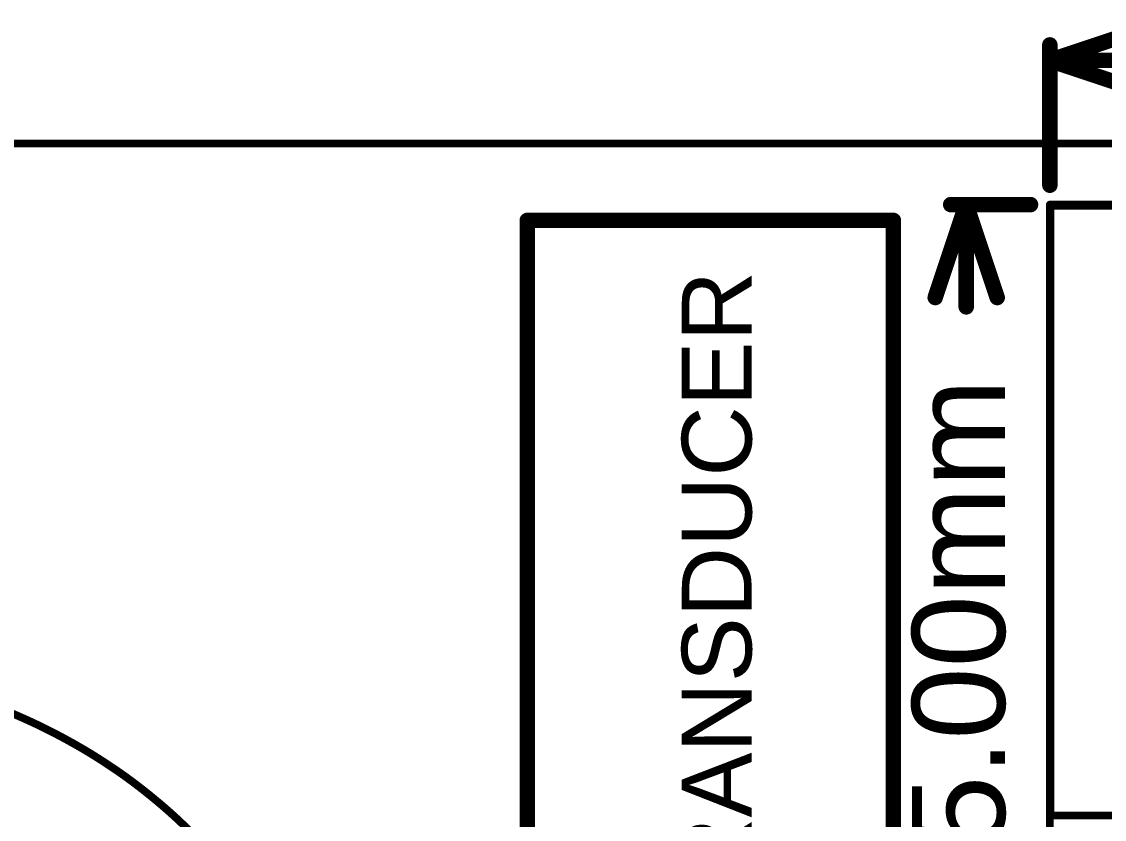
# Model space of a CAD drawing. Header units: millimetres. Extents: x -96 to 8, y -10 to 27.
# Drawn here: x -43.85 to -26.11, y 13.92 to 27 of the extents above; entities that cross this region are included whole.
import ezdxf

# ---------------------------------------------------------------- set-up
doc = ezdxf.new("R2010")
doc.units = ezdxf.units.MM
for name, color, linetype in [('Mechanical1', 6, 'Continuous'), ('Mechanical2', 216, 'Continuous'), ('TopLayer', 1, 'Continuous'), ('TopOverlay', 2, 'Continuous'), ('TopPaste', 8, 'Continuous'), ('TopSolder', 216, 'Continuous')]:
    doc.layers.add(name, color=color, linetype=linetype)
doc.styles.add('Arial', font='arial.ttf', dxfattribs={"height": 0.2})

# ---------------------------------------------------------------- blocks, each defined once
blk = doc.blocks.new('ANT3216LL00R2400A_85')
at = {"layer": 'TopLayer'}
for points in [[(-0.178, 0.9), (-2.2, 0.9), (-2.2, -0.9), (-0.178, -0.9)], [(-0.6, 0.9), (0.2, 0.9), (0.2, -0.9), (-0.6, -0.9)], [(2.9, 0.9), (3.7, 0.9), (3.7, -0.9), (2.9, -0.9)], [(3.277, -0.9), (5.8, -0.9), (5.8, 0.9), (3.277, 0.9)]]:
    blk.add_hatch(color=1, dxfattribs=at).paths.add_polyline_path(points)
at = {"layer": 'TopPaste'}
for points in [[(-0.6, 0.9), (0.2, 0.9), (0.2, -0.9), (-0.6, -0.9)], [(2.9, 0.9), (3.7, 0.9), (3.7, -0.9), (2.9, -0.9)]]:
    blk.add_hatch(color=8, dxfattribs=at).paths.add_polyline_path(points)
at = {"layer": 'TopSolder'}
for points in [[(-0.702, 1.002), (0.302, 1.002), (0.302, -1.002), (-0.702, -1.002)], [(2.798, 1.002), (3.802, 1.002), (3.802, -1.002), (2.798, -1.002)]]:
    blk.add_hatch(color=216, dxfattribs=at).paths.add_polyline_path(points)
at = {"layer": 'TopOverlay', "const_width": 0.127}
for points in [[(7.8, 5), (-2.2, 5)], [(-2.2, 5), (-2.2, -5)], [(7.8, 5), (7.8, -5)], [(7.8, -5), (-2.2, -5)]]:
    blk.add_lwpolyline(points, dxfattribs=at)
at = {"layer": 'TopOverlay', "const_width": 0.0635}
for points in [[(-2.232, 5, 1), (-2.168, 5, 1)], [(-2.232, 5, 1), (-2.168, 5, 1)], [(7.768, 5, 1), (7.832, 5, 1)], [(7.768, 5, 1), (7.832, 5, 1)], [(-2.232, -5, 1), (-2.168, -5, 1)], [(-2.232, -5, 1), (-2.168, -5, 1)], [(7.768, -5, 1), (7.832, -5, 1)], [(7.768, -5, 1), (7.832, -5, 1)]]:
    blk.add_lwpolyline(points, format="xyb", close=True, dxfattribs=at)

msp = doc.modelspace()

# ---------------------------------------------------------------- linework, layer by layer
at = {"layer": 'Mechanical1', "const_width": 0.254}
for points in [[(-27, 26.365), (-25.476, 26.873)], [(-27, 24.318), (-27, 26.619)], [(-27, 26.365), (-19.264, 26.365)], [(-27, 26.365), (-25.476, 25.857)], [(-28.88, 22.476), (-28.372, 24)], [(-28.626, 24), (-27.318, 24)], [(-28.372, 22.323), (-28.372, 24)], [(-28.372, 24), (-27.864, 22.476)]]:
    msp.add_lwpolyline(points, dxfattribs=at)
at = {"layer": 'Mechanical1', "const_width": 0.127}
for points in [[(-27.064, 26.619, 1), (-26.937, 26.619, 1)], [(-27.064, 26.365, 1), (-26.937, 26.365, 1)], [(-27.064, 26.365, 1), (-26.937, 26.365, 1)], [(-27.064, 26.365, 1), (-26.937, 26.365, 1)], [(-27.064, 24.318, 1), (-26.937, 24.318, 1)], [(-28.689, 24, 1), (-28.562, 24, 1)], [(-28.435, 24, 1), (-28.308, 24, 1)], [(-28.435, 24, 1), (-28.308, 24, 1)], [(-28.435, 24, 1), (-28.308, 24, 1)], [(-27.381, 24, 1), (-27.254, 24, 1)], [(-28.943, 22.476, 1), (-28.816, 22.476, 1)], [(-27.927, 22.476, 1), (-27.8, 22.476, 1)], [(-28.435, 22.323, 1), (-28.308, 22.323, 1)]]:
    msp.add_lwpolyline(points, format="xyb", close=True, dxfattribs=at)
at = {"layer": 'Mechanical2', "const_width": 0.127}
for points in [[(-27, 9), (-27, 24)], [(-27, 24), (0, 24)]]:
    msp.add_lwpolyline(points, dxfattribs=at)
at = {"layer": 'Mechanical2', "const_width": 0.0635}
msp.add_lwpolyline([(-27.032, 24, 1), (-26.968, 24, 1)], format="xyb", close=True, dxfattribs=at)
msp.add_lwpolyline([(-27.032, 24, 1), (-26.968, 24, 1)], format="xyb", close=True, dxfattribs=at)
at = {"layer": 'TopOverlay'}
for points, const_width in [([(-86.06, 25.003), (8.419, 25.003)], 0.127), ([(-35.566, 10.741), (-35.566, 23.741)], 0.254), ([(-35.566, 23.741), (-29.566, 23.741)], 0.254), ([(-29.566, 10.741), (-29.566, 23.741)], 0.254), ([(-42.851, 15.075), (-42.835, 15.066)], 0.127)]:
    msp.add_lwpolyline(points, dxfattribs=dict(at, const_width=const_width))
for points, const_width in [([(-35.629, 23.741, 1), (-35.502, 23.741, 1)], 0.127), ([(-35.629, 23.741, 1), (-35.502, 23.741, 1)], 0.127), ([(-29.629, 23.741, 1), (-29.502, 23.741, 1)], 0.127), ([(-29.629, 23.741, 1), (-29.502, 23.741, 1)], 0.127), ([(-43.729, 15.519, 1), (-43.665, 15.519, 1)], 0.0635), ([(-43.729, 15.519, 1), (-43.665, 15.519, 1)], 0.0635), ([(-43.356, 15.336, 1), (-43.293, 15.336, 1)], 0.0635), ([(-43.356, 15.336, 1), (-43.293, 15.336, 1)], 0.0635), ([(-42.883, 15.075, 1), (-42.819, 15.075, 1)], 0.0635), ([(-42.883, 15.075, 1), (-42.819, 15.075, 1)], 0.0635), ([(-42.867, 15.066, 1), (-42.804, 15.066, 1)], 0.0635), ([(-42.867, 15.066, 1), (-42.804, 15.066, 1)], 0.0635), ([(-42.662, 14.941, 1), (-42.599, 14.941, 1)], 0.0635), ([(-42.662, 14.941, 1), (-42.599, 14.941, 1)], 0.0635), ([(-42.461, 14.811, 1), (-42.398, 14.811, 1)], 0.0635), ([(-42.461, 14.811, 1), (-42.398, 14.811, 1)], 0.0635), ([(-42.25, 14.667, 1), (-42.187, 14.667, 1)], 0.0635), ([(-42.25, 14.667, 1), (-42.187, 14.667, 1)], 0.0635), ([(-42.015, 14.495, 1), (-41.951, 14.495, 1)], 0.0635), ([(-42.015, 14.495, 1), (-41.951, 14.495, 1)], 0.0635), ([(-41.758, 14.293, 1), (-41.695, 14.293, 1)], 0.0635), ([(-41.758, 14.293, 1), (-41.695, 14.293, 1)], 0.0635), ([(-41.47, 14.048, 1), (-41.407, 14.048, 1)], 0.0635), ([(-41.47, 14.048, 1), (-41.407, 14.048, 1)], 0.0635)]:
    msp.add_lwpolyline(points, format="xyb", close=True, dxfattribs=dict(at, const_width=const_width))
at = {"layer": 'TopOverlay', "const_width": 0.127}
for points in [[(-44.01, 15.657, -0.00876), (-43.697, 15.519)], [(-43.697, 15.519, -0.010713), (-43.324, 15.336)], [(-43.324, 15.336, -0.014109), (-42.851, 15.075)], [(-42.835, 15.066, -0.006471), (-42.63, 14.941)], [(-42.63, 14.941, -0.006507), (-42.43, 14.811)], [(-42.43, 14.811, -0.007045), (-42.218, 14.667)], [(-42.218, 14.667, -0.008095), (-41.983, 14.495)], [(-41.983, 14.495, -0.009158), (-41.727, 14.293)], [(-41.727, 14.293, -0.010743), (-41.438, 14.048)], [(-41.438, 14.048, -0.014918), (-41.06, 13.691)]]:
    msp.add_lwpolyline(points, format="xyb", dxfattribs=at)

# ---------------------------------------------------------------- block references
at = {"rotation": 180}
msp.add_blockref('ANT3216LL00R2400A_85', (-19.19, 18.983), dxfattribs=at)

# ---------------------------------------------------------------- texts
at = {"layer": 'Mechanical1', "style": 'Arial'}
msp.add_text('15.00mm', height=1.524, rotation=90, dxfattribs=at).set_placement((-27.737, 12.268))
at = {"layer": 'TopOverlay', "style": 'Arial'}
msp.add_text('TRANSDUCER', height=1.143, rotation=90, dxfattribs=at).set_placement((-31.89, 11.822))

doc.saveas('drawing.dxf')
